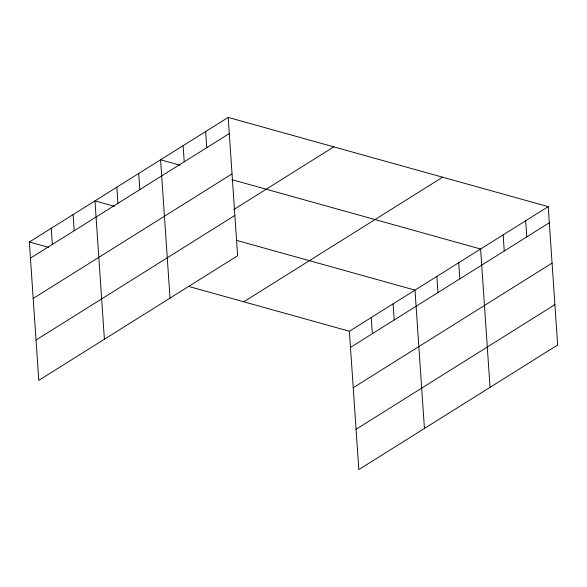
<?xml version="1.0" encoding="UTF-8"?>
<svg xmlns="http://www.w3.org/2000/svg" width="587" height="587" viewBox="0 0 587 587"><rect width="100%" height="100%" fill="white"/><g stroke="black" fill="none" stroke-linecap="round" stroke-linejoin="round"><path stroke-width="0.88" d="M228.189 117.415L237.618 255.763L38.779 380.354L29.35 242.013L228.189 117.415L548.221 206.646L557.65 344.987L358.811 469.585L349.382 331.237L548.221 206.646M30.451 258.148L229.29 133.557M33.202 298.475L232.041 173.884M233.765 209.544L333.798 146.86M36.034 340.027L234.873 215.436M243.774 301.791L442.605 177.201M350.483 347.379L549.322 222.781M353.227 387.706L552.066 263.115M356.06 429.258L554.898 304.66M179.945 165.174L160.581 159.781L170.017 298.123M231.872 179.651L480.614 249.005L490.042 387.354M114.326 206.294L94.969 200.893L104.398 339.242M236.847 240.45L414.994 290.117L424.43 428.466M29.35 242.013L48.714 247.406M188.5 286.383L349.382 331.237M525.681 220.763L526.781 236.906M503.147 234.888L504.248 251.023M458.741 262.712L459.841 278.854M436.867 276.418L437.968 292.553M393.121 303.824L394.222 319.966M371.255 317.53L372.356 333.673M205.655 131.539L206.756 147.682M183.115 145.657L184.215 161.799M138.708 173.481L139.809 189.623M116.842 187.187L117.936 203.329M73.096 214.6L74.197 230.742M51.223 228.306L52.324 244.449"/></g></svg>
